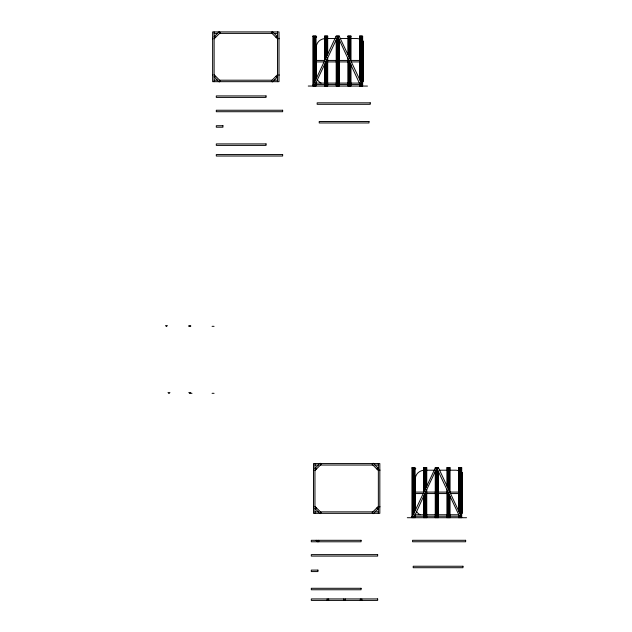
<?xml version="1.0" encoding="UTF-8"?>
<svg xmlns="http://www.w3.org/2000/svg" width="632" height="632" viewBox="0 0 632 632"><rect width="100%" height="100%" fill="white"/><g stroke="black" fill="none" stroke-linecap="round" stroke-linejoin="round"><path stroke-width="0.95" d="M327.06 81.67L327.052 83.1L326.428 83.1M362.018 81.67L362.018 79.411L361.385 79.411M437.771 513.334L437.771 511.075L437.139 511.075M461.076 513.334L461.076 514.764L460.444 514.764L460.444 474.521M360.761 81.828L360.761 42.858M336.817 36.854L336.817 35.977L336.192 35.977L313.48 84.538L314.815 85.17L314.776 86.055M314.815 85.17L326.112 61.233M326.159 61.13L337.48 37.169L336.145 36.538M413.834 517.719L425.17 492.897M425.225 492.786L436.538 468.826L435.203 468.201L412.538 516.202L413.873 516.826M212.636 38.244L212.636 38.868M214.114 36.767L219.28 31.6L220.323 32.643L214.114 38.852M212.636 74.726L212.636 75.35M214.588 77.294L215.631 76.251M276.002 37.335L277.045 36.293M278.996 38.868L278.996 38.244M277.519 74.734L271.31 80.943L272.353 81.986L277.519 76.828M278.996 75.35L278.996 74.726M313.48 469.9L313.48 470.524M314.957 468.431L320.116 463.264L321.167 464.307L314.957 470.516M313.48 506.39L313.48 507.006M315.431 508.958L316.474 507.915M376.838 468.999L377.881 467.957M379.832 470.524L379.832 469.9M318.252 541.782L318.986 541.047L318.244 540.305M378.355 506.398L372.145 512.607L373.188 513.65L378.355 508.483M379.832 507.006L379.832 506.39M359.387 83.772L360.722 83.14M360.698 85.17L362.033 84.538L339.368 36.538L338.033 37.169L360.761 86.055M438.426 468.201L437.091 468.826L459.756 516.826L461.091 516.202L438.403 467.641L437.771 467.641L437.771 468.51M324.54 38.607C321.056 38.979 317.683 41.317 316.679 44.761A7.379 7.379 0 0 0 316.387 46.831L316.387 60.435M423.598 470.271C420.122 470.643 416.741 472.973 415.738 476.417A7.379 7.379 0 0 0 415.445 478.487L415.445 492.091M415.098 468.754L415.682 468.754M411.946 516.913L411.511 516.913M316.624 36.956L316.032 36.956M316.624 37.091L316.032 37.091M218.972 31.908L212.636 31.908L212.636 81.678L218.972 81.678M219.588 31.908L272.037 31.908M272.661 31.908L278.996 31.908L278.996 81.678L272.661 81.678M214.114 33.385L217.495 33.385M219.581 33.385L272.052 33.385M274.138 33.385L277.519 33.385M312.88 36.285L316.032 36.285M324.54 36.285L327.684 36.285M336.192 36.285L339.345 36.285M347.845 36.285L350.997 36.285M359.497 36.285L362.65 36.285L362.65 86.055M313.512 37.762L314.144 37.762M314.776 37.762L315.408 37.762M325.164 37.762L325.796 37.762M326.428 37.762L327.06 37.762M348.477 37.762L349.101 37.762M349.733 37.762L350.365 37.762M360.129 37.762L360.761 37.762M360.761 42.233L360.761 35.977L361.385 35.977L361.385 37.762L362.018 37.762L362.018 42.241M313.512 38.236L314.144 38.236M314.776 38.236L315.408 38.236M325.164 38.236L325.796 38.236M326.428 38.236L327.06 38.236M336.975 38.236L337.449 38.236M338.081 38.236L338.539 38.236M348.477 38.236L349.101 38.236M349.733 38.236L350.365 38.236M360.129 38.236L360.753 38.236M361.385 38.236L362.018 38.236M327.692 38.536L335.197 38.536M340.316 38.536L347.845 38.536M350.997 38.536L356.33 38.536A10.523 10.523 0 0 1 359.497 39.018M313.512 42.929L314.144 42.929M314.776 42.929L315.408 42.929M325.164 42.929L325.796 42.929M326.428 42.929L327.06 42.929M336.817 42.929L337.449 42.929M338.081 42.929L338.713 42.929M348.477 42.929L349.101 42.929M349.733 42.929L350.365 42.929M360.129 42.929L360.761 42.992M361.385 42.929L362.018 42.929M313.512 43.971L314.144 43.971M314.776 43.971L315.408 43.971M325.164 43.971L325.796 43.971M326.428 43.971L327.06 43.971M336.817 43.971L337.449 43.971M338.081 43.971L338.713 43.971M348.477 43.971L349.101 43.971M349.733 43.971L350.365 43.971M360.129 43.971L360.753 43.971M361.385 43.971L362.018 43.971M313.512 60.435L314.144 60.435M314.776 60.435L315.408 60.435M316.032 60.435L324.54 60.435M326.491 60.435L327.06 60.435M327.692 60.435L336.192 60.435M336.817 60.435L337.449 60.435M338.081 60.435L338.713 60.435M339.345 60.435L347.845 60.435M348.477 60.435L349.022 60.435M350.997 60.435L359.497 60.435M360.129 60.435L360.761 60.435M361.385 60.435L362.018 60.435M313.512 61.912L314.144 61.912M314.776 61.912L315.408 61.912M316.032 61.912L324.161 61.912M326.428 61.912L327.06 61.912M327.692 61.912L336.192 61.912M336.817 61.912L337.449 61.912M338.081 61.912L338.713 61.912M339.345 61.912L347.845 61.912M348.477 61.912L349.101 61.912M351.353 61.912L359.497 61.912M360.129 61.912L360.761 61.912M361.385 61.912L362.018 61.912M313.512 78.368L314.144 78.368M314.776 78.368L315.4 78.368L315.4 79.411L314.776 79.411M325.164 78.368L325.796 78.368M326.428 78.368L327.06 78.368L327.06 79.411L326.428 79.411M336.817 78.368L337.449 78.368M338.081 78.368L338.713 78.368L338.713 79.411L338.081 79.411M348.477 78.368L349.101 78.368M349.733 78.368L350.365 78.368L350.365 79.411L349.733 79.411M360.129 78.368L360.753 78.368M361.385 78.368L362.018 78.368M313.512 79.411L314.144 79.411M325.164 79.411L325.796 79.411M336.817 79.411L337.449 79.411M348.469 79.411L349.101 79.411M360.122 79.411L360.753 79.411M214.114 80.201L217.495 80.201M219.581 80.201L272.052 80.201M274.138 80.201L277.519 80.201M362.65 80.438L363.447 80.438M219.588 81.678L272.037 81.678M313.512 83.1L314.144 83.1L314.144 35.977L314.776 35.977L314.776 81.789M316.032 83.1L324.54 83.1M325.164 83.1L325.796 83.1M327.692 83.1L336.192 83.1M336.817 83.1L337.449 83.1M338.081 83.1L338.713 83.1M339.345 83.1L347.845 83.1M348.477 83.1L349.101 83.1M349.733 83.1L350.365 83.1M350.997 83.1L359.497 83.1M362.018 83.1L361.385 83.1L361.385 42.858M316.032 84.577L324.54 84.577M325.164 84.577L325.796 84.577M326.428 84.577L327.06 84.577M327.692 84.577L336.192 84.577M336.817 84.577L337.449 84.577M338.081 84.577L338.713 84.577M339.345 84.577L347.845 84.577M348.477 84.577L349.101 84.577M349.733 84.577L350.365 84.577M350.997 84.577L359.497 84.577M312.453 85.249L312.88 85.249M312.88 85.383L312.453 85.383M308.258 86.047L367.484 86.078M165.45 325.701L167.44 325.701M188.763 325.701L190.745 325.701M166.121 326.325L166.769 326.325M188.77 326.325L190.753 326.325M212.076 326.325L214.058 326.325M167.986 392.677L169.953 392.677M188.763 392.677L190.745 392.677M168.618 393.309L169.321 393.309M189.426 393.309L191.986 393.309M212.076 393.309L214.058 393.309M319.808 463.572L313.48 463.572L313.48 513.342L319.808 513.342M320.432 463.572L372.88 463.572M373.504 463.572L379.832 463.572L379.832 513.342L373.504 513.342M314.957 465.049L318.331 465.049M320.416 465.049L372.888 465.049M374.981 465.049L378.355 465.049M411.946 467.949L415.098 467.949L415.098 510.782M423.598 467.949L426.75 467.949M435.251 467.949L438.403 467.949M446.903 467.949L450.055 467.949M458.556 467.949L461.708 467.949M415.682 468.62L415.098 468.62M412.57 469.426L413.202 469.426M413.834 469.426L414.466 469.426M424.222 469.426L424.854 469.426M425.486 469.426L426.118 469.426M447.535 469.426L448.167 469.426M448.791 469.426L449.423 469.426M459.188 469.426L459.82 469.426M460.444 469.426L461.076 469.426M412.57 469.9L413.202 469.9M413.834 469.9L414.466 469.9M424.222 469.9L424.854 469.9M425.486 469.9L426.118 469.9M436.033 469.9L436.507 469.9M437.139 469.9L437.597 469.9M447.535 469.9L448.167 469.9M448.791 469.9L449.423 469.9M459.188 469.9L459.82 469.9M460.444 469.9L461.076 469.9M426.75 470.2L434.255 470.2M439.374 470.2L446.903 470.2M450.055 470.2L455.388 470.2A10.523 10.523 0 0 1 458.556 470.682M462.032 472.388L461.708 472.388A8.872 8.872 0 0 1 462.506 473.076L462.506 512.994A8.888 8.888 0 0 1 461.708 513.721M412.57 474.593L413.202 474.593M413.834 474.593L414.466 474.593M424.222 474.593L424.854 474.593M425.486 474.593L426.118 474.593M435.882 474.593L436.507 474.593M437.139 474.593L437.771 474.593M447.535 474.593L448.167 474.593M448.791 474.593L449.423 474.593M459.188 474.593L459.82 474.593M460.444 474.593L461.076 474.593M412.57 475.635L413.202 475.635M413.834 475.635L414.466 475.635M424.222 475.635L424.854 475.635M425.486 475.635L426.118 475.635M435.882 475.635L436.507 475.635M437.139 475.635L437.771 475.635M447.535 475.635L448.167 475.635M448.791 475.635L449.423 475.635M459.188 475.635L459.82 475.635M460.444 475.635L461.076 475.635M412.57 492.091L413.202 492.091M413.834 492.091L414.466 492.091M415.098 492.091L423.598 492.091M425.549 492.091L426.118 492.091M426.75 492.091L435.251 492.091M435.882 492.091L436.507 492.091M437.139 492.091L437.771 492.091M438.403 492.091L446.903 492.091M447.535 492.091L448.08 492.091M450.055 492.091L458.556 492.091M459.188 492.091L459.82 492.091M460.444 492.091L461.076 492.091M412.57 493.568L413.202 493.568M413.834 493.568L414.466 493.568M415.098 493.568L423.219 493.568M425.486 493.568L426.118 493.568M426.75 493.568L435.251 493.568M435.882 493.568L436.507 493.568M437.139 493.568L437.771 493.568M438.403 493.568L446.903 493.568M447.535 493.568L448.167 493.568M450.411 493.568L458.556 493.568M459.188 493.568L459.82 493.568M460.444 493.568L461.076 493.568M412.57 510.032L413.202 510.032M413.834 510.032L414.466 510.032M424.222 510.032L424.854 510.032M425.486 510.032L426.118 510.032M435.882 510.032L436.507 510.032M437.139 510.032L437.771 510.032M447.535 510.032L448.159 510.032M448.791 510.032L449.423 510.032M459.188 510.032L459.812 510.032M460.444 510.032L461.076 510.032M412.57 511.075L413.202 511.075M413.834 511.075L414.466 511.075M424.222 511.075L424.854 511.075M425.486 511.075L426.118 511.075M435.875 511.075L436.507 511.075M447.527 511.075L448.159 511.075M448.791 511.075L449.423 511.075M459.188 511.075L459.812 511.075M460.444 511.075L461.076 511.075M314.957 511.865L318.331 511.865M320.416 511.865L372.888 511.865M374.981 511.865L378.355 511.865M461.708 512.094L462.506 512.094M320.432 513.342L372.88 513.342M412.57 514.764L413.202 514.764L413.202 467.641L413.834 467.641L413.834 513.453M415.098 514.764L423.598 514.764M424.222 514.764L424.854 514.764M425.486 514.764L426.118 514.764M426.75 514.764L435.251 514.764M435.882 514.764L436.507 514.764M437.139 514.764L437.771 514.764M438.403 514.764L446.903 514.764M447.535 514.764L448.167 514.764M448.791 514.764L449.423 514.764M450.055 514.764L458.556 514.764M415.098 516.241L423.598 516.241M424.222 516.241L424.854 516.241M425.486 516.241L426.118 516.241M426.75 516.241L435.251 516.241M435.882 516.241L436.507 516.241M437.139 516.241L437.771 516.241M438.403 516.241L446.903 516.241M447.535 516.241L448.167 516.241M448.791 516.241L449.423 516.241M450.055 516.241L458.556 516.241M411.511 517.047L411.946 517.047M407.316 517.719L466.55 517.719M277.519 36.767L272.353 31.6L271.31 32.643L277.519 38.852M276.002 76.251L277.045 77.294M214.588 36.293L215.631 37.335M214.114 74.734L220.323 80.943L219.28 81.986L214.114 76.828M378.355 468.431L373.188 463.264L372.145 464.307L378.355 470.516M376.838 507.915L377.881 508.958M315.431 467.957L316.474 468.999M314.957 506.398L321.167 512.607L320.116 513.65L314.957 508.483M316.158 540.305L317.627 541.782M415.098 467.949L414.466 467.641L414.466 512.118M362.65 36.285L362.018 35.977L362.018 37.762M338.713 36.846L338.713 35.977L339.345 35.977L339.345 36.545M461.708 517.719L461.708 467.641L461.076 467.641L461.076 473.905M461.076 474.521L461.076 517.719M460.444 473.905L460.444 467.641L459.82 467.641L459.82 473.897M460.444 516.502L460.444 517.719M459.82 474.521L459.82 513.492M459.82 516.802L459.82 517.719M459.188 473.897L459.188 467.641L458.556 467.641L458.556 510.822M459.188 474.521L459.188 512.157M459.188 515.617L459.188 517.719M458.556 514.274L458.556 517.719M450.055 492.818L450.055 467.641L449.423 467.641L449.423 491.483M450.055 496.278L450.055 517.719M449.423 494.943L449.423 517.719M448.791 490.148L448.791 467.641L448.167 467.641L448.167 488.812M448.791 493.608L448.791 517.719M448.167 492.273L448.167 517.719M447.535 487.477L447.535 467.641L446.903 467.641L446.903 486.142M447.535 490.938L447.535 517.719M446.903 489.603L446.903 517.719M438.403 471.598L438.403 517.719M437.771 470.263L437.771 517.719M437.139 468.802L437.139 467.641L436.507 467.641L436.507 517.719M437.139 468.928L437.139 517.719M435.882 468.517L435.882 467.641L435.251 467.641L435.251 468.217M435.882 470.216L435.882 517.719M435.251 471.551L435.251 517.719M426.75 486.103L426.75 467.641L426.118 467.641L426.118 487.438M426.75 489.555L426.75 517.719M426.118 490.89L426.118 517.719M425.486 488.773L425.486 467.641L424.854 467.641L424.854 490.108M425.486 492.225L425.486 517.719M424.854 493.56L424.854 517.719M424.222 491.443L424.222 467.641L423.598 467.641L423.598 492.778M424.222 494.896L424.222 517.719M423.598 496.231L423.598 517.719M415.445 493.568L415.445 507.583A7.371 7.371 0 0 0 415.698 509.503M415.098 514.235L415.098 517.719M414.466 515.57L414.466 517.719M413.202 516.51L413.202 517.719M412.57 517.719L412.57 467.641L411.946 467.641L411.946 517.719M378.355 463.572L378.355 513.342M363.447 41.459L363.447 81.331A8.888 8.888 0 0 1 362.65 82.057M362.018 42.858L362.018 86.055M361.812 598.923L361.812 600.4M361.385 37.762L361.385 42.241M361.385 84.838L361.385 86.055M360.335 598.923L360.335 600.4M360.129 42.233L360.129 35.977L359.497 35.977L359.497 79.166M360.129 42.858L360.129 80.493M360.129 83.953L360.129 86.055M359.497 82.618L359.497 86.055M350.997 61.154L350.997 35.977L350.365 35.977L350.365 59.827M350.997 64.614L350.997 86.055M350.365 63.279L350.365 86.055M349.733 58.492L349.733 35.977L349.101 35.977L349.101 57.157M349.733 61.944L349.733 86.055M349.101 60.609L349.101 86.055M348.477 55.821L348.477 35.977L347.845 35.977L347.845 54.486M348.477 59.274L348.477 86.055M347.845 57.939L347.845 86.055M345.222 598.923L345.222 600.4M343.745 598.923L343.745 600.4M339.345 39.934L339.345 86.055M338.713 38.599L338.713 86.055M338.081 37.146L338.081 35.977L337.449 35.977L337.449 86.055M338.081 37.264L338.081 86.055M336.817 38.56L336.817 86.055M336.192 39.895L336.192 86.055M328.632 598.923L328.632 600.4M327.692 54.439L327.684 35.977L327.06 35.977L327.06 55.774M327.692 57.899L327.692 86.055M327.163 598.923L327.163 600.4M327.06 59.234L327.06 86.055M326.428 57.109L326.428 35.977L325.796 35.977L325.796 58.444M326.428 60.569L326.428 86.055M325.796 61.904L325.796 86.055M325.164 59.779L325.164 35.977L324.54 35.977L324.54 61.114M325.164 63.239L325.164 86.055M324.54 64.575L324.54 86.055M316.387 61.912L316.387 75.919A7.371 7.371 0 0 0 316.64 77.839M316.032 79.119L316.032 35.977L315.408 35.977L315.4 80.454M316.032 82.579L316.032 86.055M315.408 83.914L315.408 86.055M314.957 463.572L314.957 513.342M314.144 84.854L314.144 86.055M313.512 86.055L313.512 35.977L312.88 35.977L312.88 86.055M277.519 31.908L277.519 81.678M214.114 31.908L214.114 81.678M420.146 514.74A8.856 8.856 0 0 1 416.441 511.351M362.697 40.732A8.872 8.872 0 0 1 363.447 41.412M321.088 83.076A8.856 8.856 0 0 1 317.382 79.687M266.056 95.93L216.294 95.93L216.294 97.407L266.056 97.407L266.056 95.93M370.241 102.834L317.161 102.834L317.161 104.312L370.241 104.312L370.241 102.834M282.654 110.245L216.302 110.245L216.302 111.722L282.654 111.722L282.654 110.245M368.993 121.486L319.223 121.486L319.223 122.964L368.993 122.964L368.993 121.486M222.938 125.729L216.302 125.729L216.302 127.206L222.938 127.206L222.938 125.729M266.064 143.914L216.302 143.914L216.302 145.392L266.064 145.392L266.064 143.914M282.654 154.556L216.302 154.556L216.302 156.025L282.654 156.025L282.654 154.556M361.07 540.305L311.3 540.305L311.3 541.782L361.07 541.782L361.07 540.305M465.658 540.297L412.57 540.297L412.57 541.766L465.658 541.766L465.658 540.297M377.66 554.62L311.307 554.62L311.307 556.089L377.66 556.089L377.66 554.62M462.972 566.24L413.209 566.24L413.209 567.718L462.972 567.718L462.972 566.24M317.943 570.104L311.307 570.104L311.307 571.581L317.943 571.581L317.943 570.104M361.077 588.289L311.307 588.289L311.307 589.759L361.077 589.759L361.077 588.289M377.66 598.923L311.307 598.923L311.307 600.4L377.66 600.4L377.66 598.923"/></g></svg>
